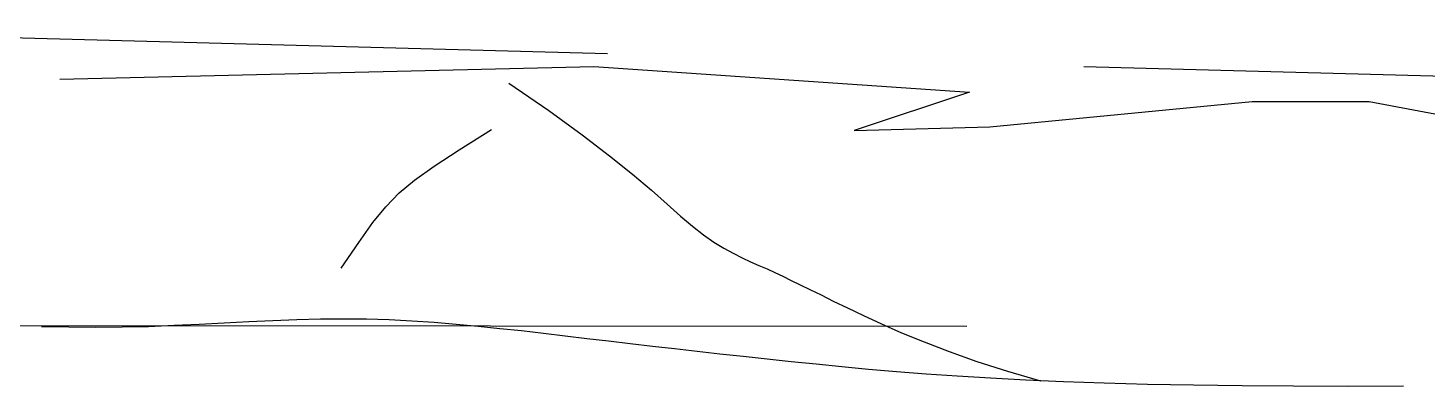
# Model space of a CAD drawing. Header units: millimetres. Extents: x 104198 to 1296755, y -81101 to 81453.
# Drawn here: x 633857.7 to 633967.8, y -26157.2 to -26129 of the extents above; entities that cross this region are included whole.
import ezdxf

# ---------------------------------------------------------------- set-up
doc = ezdxf.new("R2010")
doc.units = ezdxf.units.MM
doc.linetypes.add('HIDDEN2', pattern=[0.1875, 0.125, -0.0625])

# ---------------------------------------------------------------- blocks, each defined once
blk = doc.blocks.new('ghfdhrhr')
at = {"color": 250, "linetype": 'HIDDEN2', "ltscale": 600}
for p, q in [((633828.35, -32631.23), (633978.18, -32635.27)), ((633828.35, -32631.23), (633978.18, -32635.27)), ((633828.35, -32631.23), (633978.18, -32635.27)), ((633828.35, -32631.23), (633978.18, -32635.27)), ((633828.35, -32631.23), (633978.18, -32635.27)), ((633828.35, -32631.23), (633978.18, -32635.27)), ((633828.35, -32631.23), (633978.18, -32635.27)), ((633828.35, -32631.23), (633978.18, -32635.27)), ((633828.35, -32631.23), (633978.18, -32635.27)), ((633828.35, -32631.23), (633978.18, -32635.27)), ((633828.35, -32631.23), (633978.18, -32635.27)), ((633828.35, -32631.23), (633978.18, -32635.27)), ((633860.18, -32635.27), (633902.24, -32634.26)), ((633860.18, -32635.27), (633902.24, -32634.26)), ((633860.18, -32635.27), (633902.24, -32634.26)), ((633860.18, -32635.27), (633902.24, -32634.26)), ((633860.18, -32635.27), (633902.24, -32634.26)), ((633860.18, -32635.27), (633902.24, -32634.26)), ((633860.18, -32635.27), (633902.24, -32634.26)), ((633860.18, -32635.27), (633902.24, -32634.26)), ((633860.18, -32635.27), (633902.24, -32634.26)), ((633860.18, -32635.27), (633902.24, -32634.26)), ((633860.18, -32635.27), (633902.24, -32634.26)), ((633860.18, -32635.27), (633902.24, -32634.26)), ((633902.24, -32634.26), (633931.8, -32636.28)), ((633902.24, -32634.26), (633931.8, -32636.28)), ((633902.24, -32634.26), (633931.8, -32636.28)), ((633902.24, -32634.26), (633931.8, -32636.28)), ((633902.24, -32634.26), (633931.8, -32636.28)), ((633902.24, -32634.26), (633931.8, -32636.28)), ((633902.24, -32634.26), (633931.8, -32636.28)), ((633902.24, -32634.26), (633931.8, -32636.28)), ((633902.24, -32634.26), (633931.8, -32636.28)), ((633902.24, -32634.26), (633931.8, -32636.28)), ((633902.24, -32634.26), (633931.8, -32636.28)), ((633902.24, -32634.26), (633931.8, -32636.28)), ((633931.8, -32636.28), (633922.73, -32639.31)), ((633931.8, -32636.28), (633922.73, -32639.31)), ((633931.8, -32636.28), (633922.73, -32639.31)), ((633931.8, -32636.28), (633922.73, -32639.31)), ((633931.8, -32636.28), (633922.73, -32639.31)), ((633931.8, -32636.28), (633922.73, -32639.31)), ((633931.8, -32636.28), (633922.73, -32639.31)), ((633931.8, -32636.28), (633922.73, -32639.31)), ((633931.8, -32636.28), (633922.73, -32639.31)), ((633931.8, -32636.28), (633922.73, -32639.31)), ((633931.8, -32636.28), (633922.73, -32639.31)), ((633931.8, -32636.28), (633922.73, -32639.31)), ((633933.4, -32639), (633954.07, -32637.03)), ((633933.4, -32639), (633954.07, -32637.03)), ((633933.4, -32639), (633954.07, -32637.03)), ((633933.4, -32639), (633954.07, -32637.03)), ((633933.4, -32639), (633954.07, -32637.03)), ((633933.4, -32639), (633954.07, -32637.03)), ((633933.4, -32639), (633954.07, -32637.03)), ((633933.4, -32639), (633954.07, -32637.03)), ((633933.4, -32639), (633954.07, -32637.03)), ((633933.4, -32639), (633954.07, -32637.03)), ((633933.4, -32639), (633954.07, -32637.03)), ((633933.4, -32639), (633954.07, -32637.03)), ((633954.07, -32637.03), (633963.27, -32637.03)), ((633954.07, -32637.03), (633963.27, -32637.03)), ((633954.07, -32637.03), (633963.27, -32637.03)), ((633954.07, -32637.03), (633963.27, -32637.03)), ((633954.07, -32637.03), (633963.27, -32637.03)), ((633954.07, -32637.03), (633963.27, -32637.03)), ((633954.07, -32637.03), (633963.27, -32637.03)), ((633954.07, -32637.03), (633963.27, -32637.03)), ((633954.07, -32637.03), (633963.27, -32637.03)), ((633954.07, -32637.03), (633963.27, -32637.03)), ((633954.07, -32637.03), (633963.27, -32637.03)), ((633954.07, -32637.03), (633963.27, -32637.03)), ((633963.27, -32637.03), (633978.65, -32639.88)), ((633963.27, -32637.03), (633978.65, -32639.88)), ((633963.27, -32637.03), (633978.65, -32639.88)), ((633963.27, -32637.03), (633978.65, -32639.88)), ((633963.27, -32637.03), (633978.65, -32639.88)), ((633963.27, -32637.03), (633978.65, -32639.88)), ((633963.27, -32637.03), (633978.65, -32639.88)), ((633963.27, -32637.03), (633978.65, -32639.88)), ((633963.27, -32637.03), (633978.65, -32639.88)), ((633963.27, -32637.03), (633978.65, -32639.88)), ((633963.27, -32637.03), (633978.65, -32639.88)), ((633963.27, -32637.03), (633978.65, -32639.88)), ((633922.73, -32639.31), (633933.4, -32639)), ((633922.73, -32639.31), (633933.4, -32639)), ((633922.73, -32639.31), (633933.4, -32639)), ((633922.73, -32639.31), (633933.4, -32639)), ((633922.73, -32639.31), (633933.4, -32639)), ((633922.73, -32639.31), (633933.4, -32639)), ((633922.73, -32639.31), (633933.4, -32639)), ((633922.73, -32639.31), (633933.4, -32639)), ((633922.73, -32639.31), (633933.4, -32639)), ((633922.73, -32639.31), (633933.4, -32639)), ((633922.73, -32639.31), (633933.4, -32639)), ((633922.73, -32639.31), (633933.4, -32639)), ((633880.71, -32654.14), (633882.54, -32654.12)), ((633880.71, -32654.14), (633882.54, -32654.12)), ((633880.71, -32654.14), (633882.54, -32654.12)), ((633880.71, -32654.14), (633882.54, -32654.12)), ((633880.71, -32654.14), (633882.54, -32654.12)), ((633880.71, -32654.14), (633882.54, -32654.12)), ((633880.71, -32654.14), (633882.54, -32654.12)), ((633880.71, -32654.14), (633882.54, -32654.12)), ((633880.71, -32654.14), (633882.54, -32654.12)), ((633880.71, -32654.14), (633882.54, -32654.12)), ((633880.71, -32654.14), (633882.54, -32654.12)), ((633880.71, -32654.14), (633882.54, -32654.12)), ((633882.54, -32654.12), (633884.34, -32654.14)), ((633882.54, -32654.12), (633884.34, -32654.14)), ((633882.54, -32654.12), (633884.34, -32654.14)), ((633882.54, -32654.12), (633884.34, -32654.14)), ((633882.54, -32654.12), (633884.34, -32654.14)), ((633882.54, -32654.12), (633884.34, -32654.14)), ((633882.54, -32654.12), (633884.34, -32654.14)), ((633882.54, -32654.12), (633884.34, -32654.14)), ((633882.54, -32654.12), (633884.34, -32654.14)), ((633882.54, -32654.12), (633884.34, -32654.14)), ((633882.54, -32654.12), (633884.34, -32654.14)), ((633882.54, -32654.12), (633884.34, -32654.14)), ((633856.6, -32654.65), (633976.76, -32654.72)), ((633856.6, -32654.65), (633976.76, -32654.72)), ((633856.6, -32654.65), (633976.76, -32654.72)), ((633856.6, -32654.65), (633976.76, -32654.72)), ((633856.6, -32654.65), (633976.76, -32654.72)), ((633856.6, -32654.65), (633976.76, -32654.72)), ((633856.6, -32654.65), (633976.76, -32654.72)), ((633856.6, -32654.65), (633976.76, -32654.72)), ((633856.6, -32654.65), (633976.76, -32654.72)), ((633856.6, -32654.65), (633976.76, -32654.72)), ((633856.6, -32654.65), (633976.76, -32654.72)), ((633856.6, -32654.65), (633976.76, -32654.72)), ((633858.76, -32654.72), (633860.9, -32654.77)), ((633858.76, -32654.72), (633860.9, -32654.77)), ((633858.76, -32654.72), (633860.9, -32654.77)), ((633858.76, -32654.72), (633860.9, -32654.77)), ((633858.76, -32654.72), (633860.9, -32654.77)), ((633858.76, -32654.72), (633860.9, -32654.77)), ((633858.76, -32654.72), (633860.9, -32654.77)), ((633858.76, -32654.72), (633860.9, -32654.77)), ((633858.76, -32654.72), (633860.9, -32654.77)), ((633858.76, -32654.72), (633860.9, -32654.77)), ((633858.76, -32654.72), (633860.9, -32654.77)), ((633858.76, -32654.72), (633860.9, -32654.77)), ((633860.9, -32654.77), (633863.02, -32654.79)), ((633860.9, -32654.77), (633863.02, -32654.79)), ((633860.9, -32654.77), (633863.02, -32654.79)), ((633860.9, -32654.77), (633863.02, -32654.79)), ((633860.9, -32654.77), (633863.02, -32654.79)), ((633860.9, -32654.77), (633863.02, -32654.79)), ((633860.9, -32654.77), (633863.02, -32654.79)), ((633860.9, -32654.77), (633863.02, -32654.79)), ((633860.9, -32654.77), (633863.02, -32654.79)), ((633860.9, -32654.77), (633863.02, -32654.79)), ((633860.9, -32654.77), (633863.02, -32654.79)), ((633860.9, -32654.77), (633863.02, -32654.79)), ((633863.02, -32654.79), (633865.11, -32654.77)), ((633863.02, -32654.79), (633865.11, -32654.77)), ((633863.02, -32654.79), (633865.11, -32654.77)), ((633863.02, -32654.79), (633865.11, -32654.77)), ((633863.02, -32654.79), (633865.11, -32654.77)), ((633863.02, -32654.79), (633865.11, -32654.77)), ((633863.02, -32654.79), (633865.11, -32654.77)), ((633863.02, -32654.79), (633865.11, -32654.77)), ((633863.02, -32654.79), (633865.11, -32654.77)), ((633863.02, -32654.79), (633865.11, -32654.77)), ((633863.02, -32654.79), (633865.11, -32654.77)), ((633863.02, -32654.79), (633865.11, -32654.77)), ((633865.11, -32654.77), (633867.16, -32654.72)), ((633865.11, -32654.77), (633867.16, -32654.72)), ((633865.11, -32654.77), (633867.16, -32654.72)), ((633865.11, -32654.77), (633867.16, -32654.72)), ((633865.11, -32654.77), (633867.16, -32654.72)), ((633865.11, -32654.77), (633867.16, -32654.72)), ((633865.11, -32654.77), (633867.16, -32654.72)), ((633865.11, -32654.77), (633867.16, -32654.72)), ((633865.11, -32654.77), (633867.16, -32654.72)), ((633865.11, -32654.77), (633867.16, -32654.72)), ((633865.11, -32654.77), (633867.16, -32654.72)), ((633865.11, -32654.77), (633867.16, -32654.72)), ((633867.16, -32654.72), (633869.18, -32654.64)), ((633867.16, -32654.72), (633869.18, -32654.64)), ((633867.16, -32654.72), (633869.18, -32654.64)), ((633867.16, -32654.72), (633869.18, -32654.64)), ((633867.16, -32654.72), (633869.18, -32654.64)), ((633867.16, -32654.72), (633869.18, -32654.64)), ((633867.16, -32654.72), (633869.18, -32654.64)), ((633867.16, -32654.72), (633869.18, -32654.64)), ((633867.16, -32654.72), (633869.18, -32654.64)), ((633867.16, -32654.72), (633869.18, -32654.64)), ((633867.16, -32654.72), (633869.18, -32654.64)), ((633867.16, -32654.72), (633869.18, -32654.64)), ((633869.18, -32654.64), (633871.17, -32654.55)), ((633869.18, -32654.64), (633871.17, -32654.55)), ((633869.18, -32654.64), (633871.17, -32654.55)), ((633869.18, -32654.64), (633871.17, -32654.55)), ((633869.18, -32654.64), (633871.17, -32654.55)), ((633869.18, -32654.64), (633871.17, -32654.55)), ((633869.18, -32654.64), (633871.17, -32654.55)), ((633869.18, -32654.64), (633871.17, -32654.55)), ((633869.18, -32654.64), (633871.17, -32654.55)), ((633869.18, -32654.64), (633871.17, -32654.55)), ((633869.18, -32654.64), (633871.17, -32654.55)), ((633869.18, -32654.64), (633871.17, -32654.55)), ((633871.17, -32654.55), (633873.13, -32654.45)), ((633871.17, -32654.55), (633873.13, -32654.45)), ((633871.17, -32654.55), (633873.13, -32654.45)), ((633871.17, -32654.55), (633873.13, -32654.45)), ((633871.17, -32654.55), (633873.13, -32654.45)), ((633871.17, -32654.55), (633873.13, -32654.45)), ((633871.17, -32654.55), (633873.13, -32654.45)), ((633871.17, -32654.55), (633873.13, -32654.45)), ((633871.17, -32654.55), (633873.13, -32654.45)), ((633871.17, -32654.55), (633873.13, -32654.45)), ((633871.17, -32654.55), (633873.13, -32654.45)), ((633871.17, -32654.55), (633873.13, -32654.45)), ((633873.13, -32654.45), (633875.07, -32654.35)), ((633873.13, -32654.45), (633875.07, -32654.35)), ((633873.13, -32654.45), (633875.07, -32654.35)), ((633873.13, -32654.45), (633875.07, -32654.35)), ((633873.13, -32654.45), (633875.07, -32654.35)), ((633873.13, -32654.45), (633875.07, -32654.35)), ((633873.13, -32654.45), (633875.07, -32654.35)), ((633873.13, -32654.45), (633875.07, -32654.35)), ((633873.13, -32654.45), (633875.07, -32654.35)), ((633873.13, -32654.45), (633875.07, -32654.35)), ((633873.13, -32654.45), (633875.07, -32654.35)), ((633873.13, -32654.45), (633875.07, -32654.35)), ((633875.07, -32654.35), (633876.97, -32654.26)), ((633875.07, -32654.35), (633876.97, -32654.26)), ((633875.07, -32654.35), (633876.97, -32654.26)), ((633875.07, -32654.35), (633876.97, -32654.26)), ((633875.07, -32654.35), (633876.97, -32654.26)), ((633875.07, -32654.35), (633876.97, -32654.26)), ((633875.07, -32654.35), (633876.97, -32654.26)), ((633875.07, -32654.35), (633876.97, -32654.26)), ((633875.07, -32654.35), (633876.97, -32654.26)), ((633875.07, -32654.35), (633876.97, -32654.26)), ((633875.07, -32654.35), (633876.97, -32654.26)), ((633875.07, -32654.35), (633876.97, -32654.26)), ((633876.97, -32654.26), (633878.85, -32654.19)), ((633876.97, -32654.26), (633878.85, -32654.19)), ((633876.97, -32654.26), (633878.85, -32654.19)), ((633876.97, -32654.26), (633878.85, -32654.19)), ((633876.97, -32654.26), (633878.85, -32654.19)), ((633876.97, -32654.26), (633878.85, -32654.19)), ((633876.97, -32654.26), (633878.85, -32654.19)), ((633876.97, -32654.26), (633878.85, -32654.19)), ((633876.97, -32654.26), (633878.85, -32654.19)), ((633876.97, -32654.26), (633878.85, -32654.19)), ((633876.97, -32654.26), (633878.85, -32654.19)), ((633876.97, -32654.26), (633878.85, -32654.19)), ((633878.85, -32654.19), (633880.71, -32654.14)), ((633878.85, -32654.19), (633880.71, -32654.14)), ((633878.85, -32654.19), (633880.71, -32654.14)), ((633878.85, -32654.19), (633880.71, -32654.14)), ((633878.85, -32654.19), (633880.71, -32654.14)), ((633878.85, -32654.19), (633880.71, -32654.14)), ((633878.85, -32654.19), (633880.71, -32654.14)), ((633878.85, -32654.19), (633880.71, -32654.14)), ((633878.85, -32654.19), (633880.71, -32654.14)), ((633878.85, -32654.19), (633880.71, -32654.14)), ((633878.85, -32654.19), (633880.71, -32654.14)), ((633878.85, -32654.19), (633880.71, -32654.14)), ((633884.34, -32654.14), (633886.13, -32654.19)), ((633884.34, -32654.14), (633886.13, -32654.19)), ((633884.34, -32654.14), (633886.13, -32654.19)), ((633884.34, -32654.14), (633886.13, -32654.19)), ((633884.34, -32654.14), (633886.13, -32654.19)), ((633884.34, -32654.14), (633886.13, -32654.19)), ((633884.34, -32654.14), (633886.13, -32654.19)), ((633884.34, -32654.14), (633886.13, -32654.19)), ((633884.34, -32654.14), (633886.13, -32654.19)), ((633884.34, -32654.14), (633886.13, -32654.19)), ((633884.34, -32654.14), (633886.13, -32654.19)), ((633884.34, -32654.14), (633886.13, -32654.19)), ((633886.13, -32654.19), (633887.9, -32654.28)), ((633886.13, -32654.19), (633887.9, -32654.28)), ((633886.13, -32654.19), (633887.9, -32654.28)), ((633886.13, -32654.19), (633887.9, -32654.28)), ((633886.13, -32654.19), (633887.9, -32654.28)), ((633886.13, -32654.19), (633887.9, -32654.28)), ((633886.13, -32654.19), (633887.9, -32654.28)), ((633886.13, -32654.19), (633887.9, -32654.28)), ((633886.13, -32654.19), (633887.9, -32654.28)), ((633886.13, -32654.19), (633887.9, -32654.28)), ((633886.13, -32654.19), (633887.9, -32654.28)), ((633886.13, -32654.19), (633887.9, -32654.28)), ((633887.9, -32654.28), (633889.65, -32654.4)), ((633887.9, -32654.28), (633889.65, -32654.4)), ((633887.9, -32654.28), (633889.65, -32654.4)), ((633887.9, -32654.28), (633889.65, -32654.4)), ((633887.9, -32654.28), (633889.65, -32654.4)), ((633887.9, -32654.28), (633889.65, -32654.4)), ((633887.9, -32654.28), (633889.65, -32654.4)), ((633887.9, -32654.28), (633889.65, -32654.4)), ((633887.9, -32654.28), (633889.65, -32654.4)), ((633887.9, -32654.28), (633889.65, -32654.4)), ((633887.9, -32654.28), (633889.65, -32654.4)), ((633887.9, -32654.28), (633889.65, -32654.4)), ((633889.65, -32654.4), (633891.39, -32654.54)), ((633889.65, -32654.4), (633891.39, -32654.54)), ((633889.65, -32654.4), (633891.39, -32654.54)), ((633889.65, -32654.4), (633891.39, -32654.54)), ((633889.65, -32654.4), (633891.39, -32654.54)), ((633889.65, -32654.4), (633891.39, -32654.54)), ((633889.65, -32654.4), (633891.39, -32654.54)), ((633889.65, -32654.4), (633891.39, -32654.54)), ((633889.65, -32654.4), (633891.39, -32654.54)), ((633889.65, -32654.4), (633891.39, -32654.54)), ((633889.65, -32654.4), (633891.39, -32654.54)), ((633889.65, -32654.4), (633891.39, -32654.54)), ((633891.39, -32654.54), (633893.12, -32654.7)), ((633891.39, -32654.54), (633893.12, -32654.7)), ((633891.39, -32654.54), (633893.12, -32654.7)), ((633891.39, -32654.54), (633893.12, -32654.7)), ((633891.39, -32654.54), (633893.12, -32654.7)), ((633891.39, -32654.54), (633893.12, -32654.7)), ((633891.39, -32654.54), (633893.12, -32654.7)), ((633891.39, -32654.54), (633893.12, -32654.7)), ((633891.39, -32654.54), (633893.12, -32654.7)), ((633891.39, -32654.54), (633893.12, -32654.7)), ((633891.39, -32654.54), (633893.12, -32654.7)), ((633891.39, -32654.54), (633893.12, -32654.7)), ((633893.12, -32654.7), (633894.84, -32654.88)), ((633893.12, -32654.7), (633894.84, -32654.88)), ((633893.12, -32654.7), (633894.84, -32654.88)), ((633893.12, -32654.7), (633894.84, -32654.88)), ((633893.12, -32654.7), (633894.84, -32654.88)), ((633893.12, -32654.7), (633894.84, -32654.88)), ((633893.12, -32654.7), (633894.84, -32654.88)), ((633893.12, -32654.7), (633894.84, -32654.88)), ((633893.12, -32654.7), (633894.84, -32654.88)), ((633893.12, -32654.7), (633894.84, -32654.88)), ((633893.12, -32654.7), (633894.84, -32654.88)), ((633893.12, -32654.7), (633894.84, -32654.88)), ((633894.84, -32654.88), (633896.55, -32655.06)), ((633894.84, -32654.88), (633896.55, -32655.06)), ((633894.84, -32654.88), (633896.55, -32655.06)), ((633894.84, -32654.88), (633896.55, -32655.06)), ((633894.84, -32654.88), (633896.55, -32655.06)), ((633894.84, -32654.88), (633896.55, -32655.06)), ((633894.84, -32654.88), (633896.55, -32655.06)), ((633894.84, -32654.88), (633896.55, -32655.06)), ((633894.84, -32654.88), (633896.55, -32655.06)), ((633894.84, -32654.88), (633896.55, -32655.06)), ((633894.84, -32654.88), (633896.55, -32655.06)), ((633894.84, -32654.88), (633896.55, -32655.06)), ((633896.55, -32655.06), (633898.26, -32655.26)), ((633896.55, -32655.06), (633898.26, -32655.26)), ((633896.55, -32655.06), (633898.26, -32655.26)), ((633896.55, -32655.06), (633898.26, -32655.26)), ((633896.55, -32655.06), (633898.26, -32655.26)), ((633896.55, -32655.06), (633898.26, -32655.26)), ((633896.55, -32655.06), (633898.26, -32655.26)), ((633896.55, -32655.06), (633898.26, -32655.26)), ((633896.55, -32655.06), (633898.26, -32655.26)), ((633896.55, -32655.06), (633898.26, -32655.26)), ((633896.55, -32655.06), (633898.26, -32655.26)), ((633896.55, -32655.06), (633898.26, -32655.26)), ((633898.26, -32655.26), (633899.97, -32655.46)), ((633898.26, -32655.26), (633899.97, -32655.46)), ((633898.26, -32655.26), (633899.97, -32655.46)), ((633898.26, -32655.26), (633899.97, -32655.46)), ((633898.26, -32655.26), (633899.97, -32655.46)), ((633898.26, -32655.26), (633899.97, -32655.46)), ((633898.26, -32655.26), (633899.97, -32655.46)), ((633898.26, -32655.26), (633899.97, -32655.46)), ((633898.26, -32655.26), (633899.97, -32655.46)), ((633898.26, -32655.26), (633899.97, -32655.46)), ((633898.26, -32655.26), (633899.97, -32655.46)), ((633898.26, -32655.26), (633899.97, -32655.46)), ((633899.97, -32655.46), (633901.67, -32655.67)), ((633899.97, -32655.46), (633901.67, -32655.67)), ((633899.97, -32655.46), (633901.67, -32655.67)), ((633899.97, -32655.46), (633901.67, -32655.67)), ((633899.97, -32655.46), (633901.67, -32655.67)), ((633899.97, -32655.46), (633901.67, -32655.67)), ((633899.97, -32655.46), (633901.67, -32655.67)), ((633899.97, -32655.46), (633901.67, -32655.67)), ((633899.97, -32655.46), (633901.67, -32655.67)), ((633899.97, -32655.46), (633901.67, -32655.67)), ((633899.97, -32655.46), (633901.67, -32655.67)), ((633899.97, -32655.46), (633901.67, -32655.67)), ((633901.67, -32655.67), (633903.38, -32655.87)), ((633901.67, -32655.67), (633903.38, -32655.87)), ((633901.67, -32655.67), (633903.38, -32655.87)), ((633901.67, -32655.67), (633903.38, -32655.87)), ((633901.67, -32655.67), (633903.38, -32655.87)), ((633901.67, -32655.67), (633903.38, -32655.87)), ((633901.67, -32655.67), (633903.38, -32655.87)), ((633901.67, -32655.67), (633903.38, -32655.87)), ((633901.67, -32655.67), (633903.38, -32655.87)), ((633901.67, -32655.67), (633903.38, -32655.87)), ((633901.67, -32655.67), (633903.38, -32655.87)), ((633901.67, -32655.67), (633903.38, -32655.87)), ((633903.38, -32655.87), (633905.1, -32656.07)), ((633903.38, -32655.87), (633905.1, -32656.07)), ((633903.38, -32655.87), (633905.1, -32656.07)), ((633903.38, -32655.87), (633905.1, -32656.07)), ((633903.38, -32655.87), (633905.1, -32656.07)), ((633903.38, -32655.87), (633905.1, -32656.07)), ((633903.38, -32655.87), (633905.1, -32656.07)), ((633903.38, -32655.87), (633905.1, -32656.07)), ((633903.38, -32655.87), (633905.1, -32656.07)), ((633903.38, -32655.87), (633905.1, -32656.07)), ((633903.38, -32655.87), (633905.1, -32656.07)), ((633903.38, -32655.87), (633905.1, -32656.07)), ((633905.1, -32656.07), (633906.84, -32656.27)), ((633905.1, -32656.07), (633906.84, -32656.27)), ((633905.1, -32656.07), (633906.84, -32656.27)), ((633905.1, -32656.07), (633906.84, -32656.27)), ((633905.1, -32656.07), (633906.84, -32656.27)), ((633905.1, -32656.07), (633906.84, -32656.27)), ((633905.1, -32656.07), (633906.84, -32656.27)), ((633905.1, -32656.07), (633906.84, -32656.27)), ((633905.1, -32656.07), (633906.84, -32656.27)), ((633905.1, -32656.07), (633906.84, -32656.27)), ((633905.1, -32656.07), (633906.84, -32656.27)), ((633905.1, -32656.07), (633906.84, -32656.27)), ((633906.84, -32656.27), (633908.59, -32656.47)), ((633906.84, -32656.27), (633908.59, -32656.47)), ((633906.84, -32656.27), (633908.59, -32656.47)), ((633906.84, -32656.27), (633908.59, -32656.47)), ((633906.84, -32656.27), (633908.59, -32656.47)), ((633906.84, -32656.27), (633908.59, -32656.47)), ((633906.84, -32656.27), (633908.59, -32656.47)), ((633906.84, -32656.27), (633908.59, -32656.47)), ((633906.84, -32656.27), (633908.59, -32656.47)), ((633906.84, -32656.27), (633908.59, -32656.47)), ((633906.84, -32656.27), (633908.59, -32656.47)), ((633906.84, -32656.27), (633908.59, -32656.47)), ((633908.59, -32656.47), (633910.36, -32656.67)), ((633908.59, -32656.47), (633910.36, -32656.67)), ((633908.59, -32656.47), (633910.36, -32656.67)), ((633908.59, -32656.47), (633910.36, -32656.67)), ((633908.59, -32656.47), (633910.36, -32656.67)), ((633908.59, -32656.47), (633910.36, -32656.67)), ((633908.59, -32656.47), (633910.36, -32656.67)), ((633908.59, -32656.47), (633910.36, -32656.67)), ((633908.59, -32656.47), (633910.36, -32656.67)), ((633908.59, -32656.47), (633910.36, -32656.67)), ((633908.59, -32656.47), (633910.36, -32656.67)), ((633908.59, -32656.47), (633910.36, -32656.67)), ((633910.36, -32656.67), (633912.16, -32656.88)), ((633910.36, -32656.67), (633912.16, -32656.88)), ((633910.36, -32656.67), (633912.16, -32656.88)), ((633910.36, -32656.67), (633912.16, -32656.88)), ((633910.36, -32656.67), (633912.16, -32656.88)), ((633910.36, -32656.67), (633912.16, -32656.88)), ((633910.36, -32656.67), (633912.16, -32656.88)), ((633910.36, -32656.67), (633912.16, -32656.88)), ((633910.36, -32656.67), (633912.16, -32656.88)), ((633910.36, -32656.67), (633912.16, -32656.88)), ((633910.36, -32656.67), (633912.16, -32656.88)), ((633910.36, -32656.67), (633912.16, -32656.88)), ((633912.16, -32656.88), (633914, -32657.08)), ((633912.16, -32656.88), (633914, -32657.08)), ((633912.16, -32656.88), (633914, -32657.08)), ((633912.16, -32656.88), (633914, -32657.08)), ((633912.16, -32656.88), (633914, -32657.08)), ((633912.16, -32656.88), (633914, -32657.08)), ((633912.16, -32656.88), (633914, -32657.08)), ((633912.16, -32656.88), (633914, -32657.08)), ((633912.16, -32656.88), (633914, -32657.08)), ((633912.16, -32656.88), (633914, -32657.08)), ((633912.16, -32656.88), (633914, -32657.08)), ((633912.16, -32656.88), (633914, -32657.08)), ((633914, -32657.08), (633915.87, -32657.28)), ((633914, -32657.08), (633915.87, -32657.28)), ((633914, -32657.08), (633915.87, -32657.28)), ((633914, -32657.08), (633915.87, -32657.28)), ((633914, -32657.08), (633915.87, -32657.28)), ((633914, -32657.08), (633915.87, -32657.28)), ((633914, -32657.08), (633915.87, -32657.28)), ((633914, -32657.08), (633915.87, -32657.28)), ((633914, -32657.08), (633915.87, -32657.28)), ((633914, -32657.08), (633915.87, -32657.28)), ((633914, -32657.08), (633915.87, -32657.28)), ((633914, -32657.08), (633915.87, -32657.28)), ((633915.87, -32657.28), (633917.78, -32657.48)), ((633915.87, -32657.28), (633917.78, -32657.48)), ((633915.87, -32657.28), (633917.78, -32657.48)), ((633915.87, -32657.28), (633917.78, -32657.48)), ((633915.87, -32657.28), (633917.78, -32657.48)), ((633915.87, -32657.28), (633917.78, -32657.48)), ((633915.87, -32657.28), (633917.78, -32657.48)), ((633915.87, -32657.28), (633917.78, -32657.48)), ((633915.87, -32657.28), (633917.78, -32657.48)), ((633915.87, -32657.28), (633917.78, -32657.48)), ((633915.87, -32657.28), (633917.78, -32657.48)), ((633915.87, -32657.28), (633917.78, -32657.48)), ((633917.78, -32657.48), (633919.73, -32657.68)), ((633917.78, -32657.48), (633919.73, -32657.68)), ((633917.78, -32657.48), (633919.73, -32657.68)), ((633917.78, -32657.48), (633919.73, -32657.68)), ((633917.78, -32657.48), (633919.73, -32657.68)), ((633917.78, -32657.48), (633919.73, -32657.68)), ((633917.78, -32657.48), (633919.73, -32657.68)), ((633917.78, -32657.48), (633919.73, -32657.68)), ((633917.78, -32657.48), (633919.73, -32657.68)), ((633917.78, -32657.48), (633919.73, -32657.68)), ((633917.78, -32657.48), (633919.73, -32657.68)), ((633917.78, -32657.48), (633919.73, -32657.68)), ((633919.73, -32657.68), (633921.76, -32657.88)), ((633919.73, -32657.68), (633921.76, -32657.88)), ((633919.73, -32657.68), (633921.76, -32657.88)), ((633919.73, -32657.68), (633921.76, -32657.88)), ((633919.73, -32657.68), (633921.76, -32657.88)), ((633919.73, -32657.68), (633921.76, -32657.88)), ((633919.73, -32657.68), (633921.76, -32657.88)), ((633919.73, -32657.68), (633921.76, -32657.88)), ((633919.73, -32657.68), (633921.76, -32657.88)), ((633919.73, -32657.68), (633921.76, -32657.88)), ((633919.73, -32657.68), (633921.76, -32657.88)), ((633919.73, -32657.68), (633921.76, -32657.88)), ((633921.76, -32657.88), (633923.86, -32658.08)), ((633921.76, -32657.88), (633923.86, -32658.08)), ((633921.76, -32657.88), (633923.86, -32658.08)), ((633921.76, -32657.88), (633923.86, -32658.08)), ((633921.76, -32657.88), (633923.86, -32658.08)), ((633921.76, -32657.88), (633923.86, -32658.08)), ((633921.76, -32657.88), (633923.86, -32658.08)), ((633921.76, -32657.88), (633923.86, -32658.08)), ((633921.76, -32657.88), (633923.86, -32658.08)), ((633921.76, -32657.88), (633923.86, -32658.08)), ((633921.76, -32657.88), (633923.86, -32658.08)), ((633921.76, -32657.88), (633923.86, -32658.08)), ((633923.86, -32658.08), (633926.06, -32658.27)), ((633923.86, -32658.08), (633926.06, -32658.27)), ((633923.86, -32658.08), (633926.06, -32658.27)), ((633923.86, -32658.08), (633926.06, -32658.27)), ((633923.86, -32658.08), (633926.06, -32658.27)), ((633923.86, -32658.08), (633926.06, -32658.27)), ((633923.86, -32658.08), (633926.06, -32658.27)), ((633923.86, -32658.08), (633926.06, -32658.27)), ((633923.86, -32658.08), (633926.06, -32658.27)), ((633923.86, -32658.08), (633926.06, -32658.27)), ((633923.86, -32658.08), (633926.06, -32658.27)), ((633923.86, -32658.08), (633926.06, -32658.27)), ((633926.06, -32658.27), (633928.39, -32658.45)), ((633926.06, -32658.27), (633928.39, -32658.45)), ((633926.06, -32658.27), (633928.39, -32658.45)), ((633926.06, -32658.27), (633928.39, -32658.45)), ((633926.06, -32658.27), (633928.39, -32658.45)), ((633926.06, -32658.27), (633928.39, -32658.45)), ((633926.06, -32658.27), (633928.39, -32658.45)), ((633926.06, -32658.27), (633928.39, -32658.45)), ((633926.06, -32658.27), (633928.39, -32658.45)), ((633926.06, -32658.27), (633928.39, -32658.45)), ((633926.06, -32658.27), (633928.39, -32658.45)), ((633926.06, -32658.27), (633928.39, -32658.45)), ((633928.39, -32658.45), (633930.84, -32658.62)), ((633928.39, -32658.45), (633930.84, -32658.62)), ((633928.39, -32658.45), (633930.84, -32658.62)), ((633928.39, -32658.45), (633930.84, -32658.62)), ((633928.39, -32658.45), (633930.84, -32658.62)), ((633928.39, -32658.45), (633930.84, -32658.62)), ((633928.39, -32658.45), (633930.84, -32658.62)), ((633928.39, -32658.45), (633930.84, -32658.62)), ((633928.39, -32658.45), (633930.84, -32658.62)), ((633928.39, -32658.45), (633930.84, -32658.62)), ((633928.39, -32658.45), (633930.84, -32658.62)), ((633928.39, -32658.45), (633930.84, -32658.62)), ((633930.84, -32658.62), (633933.46, -32658.78)), ((633930.84, -32658.62), (633933.46, -32658.78)), ((633930.84, -32658.62), (633933.46, -32658.78)), ((633930.84, -32658.62), (633933.46, -32658.78)), ((633930.84, -32658.62), (633933.46, -32658.78)), ((633930.84, -32658.62), (633933.46, -32658.78)), ((633930.84, -32658.62), (633933.46, -32658.78)), ((633930.84, -32658.62), (633933.46, -32658.78)), ((633930.84, -32658.62), (633933.46, -32658.78)), ((633930.84, -32658.62), (633933.46, -32658.78)), ((633930.84, -32658.62), (633933.46, -32658.78)), ((633930.84, -32658.62), (633933.46, -32658.78)), ((633933.46, -32658.78), (633936.24, -32658.93)), ((633933.46, -32658.78), (633936.24, -32658.93)), ((633933.46, -32658.78), (633936.24, -32658.93)), ((633933.46, -32658.78), (633936.24, -32658.93)), ((633933.46, -32658.78), (633936.24, -32658.93)), ((633933.46, -32658.78), (633936.24, -32658.93)), ((633933.46, -32658.78), (633936.24, -32658.93)), ((633933.46, -32658.78), (633936.24, -32658.93)), ((633933.46, -32658.78), (633936.24, -32658.93)), ((633933.46, -32658.78), (633936.24, -32658.93)), ((633933.46, -32658.78), (633936.24, -32658.93)), ((633933.46, -32658.78), (633936.24, -32658.93)), ((633936.24, -32658.93), (633939.22, -32659.05)), ((633936.24, -32658.93), (633939.22, -32659.05)), ((633936.24, -32658.93), (633939.22, -32659.05)), ((633936.24, -32658.93), (633939.22, -32659.05)), ((633936.24, -32658.93), (633939.22, -32659.05)), ((633936.24, -32658.93), (633939.22, -32659.05)), ((633936.24, -32658.93), (633939.22, -32659.05)), ((633936.24, -32658.93), (633939.22, -32659.05)), ((633936.24, -32658.93), (633939.22, -32659.05)), ((633936.24, -32658.93), (633939.22, -32659.05)), ((633936.24, -32658.93), (633939.22, -32659.05)), ((633936.24, -32658.93), (633939.22, -32659.05)), ((633939.22, -32659.05), (633942.41, -32659.17)), ((633939.22, -32659.05), (633942.41, -32659.17)), ((633939.22, -32659.05), (633942.41, -32659.17)), ((633939.22, -32659.05), (633942.41, -32659.17)), ((633939.22, -32659.05), (633942.41, -32659.17)), ((633939.22, -32659.05), (633942.41, -32659.17)), ((633939.22, -32659.05), (633942.41, -32659.17)), ((633939.22, -32659.05), (633942.41, -32659.17)), ((633939.22, -32659.05), (633942.41, -32659.17)), ((633939.22, -32659.05), (633942.41, -32659.17)), ((633939.22, -32659.05), (633942.41, -32659.17)), ((633939.22, -32659.05), (633942.41, -32659.17)), ((633942.41, -32659.17), (633945.82, -32659.26)), ((633942.41, -32659.17), (633945.82, -32659.26)), ((633942.41, -32659.17), (633945.82, -32659.26)), ((633942.41, -32659.17), (633945.82, -32659.26)), ((633942.41, -32659.17), (633945.82, -32659.26)), ((633942.41, -32659.17), (633945.82, -32659.26)), ((633942.41, -32659.17), (633945.82, -32659.26)), ((633942.41, -32659.17), (633945.82, -32659.26)), ((633942.41, -32659.17), (633945.82, -32659.26)), ((633942.41, -32659.17), (633945.82, -32659.26)), ((633942.41, -32659.17), (633945.82, -32659.26)), ((633942.41, -32659.17), (633945.82, -32659.26)), ((633945.82, -32659.26), (633949.44, -32659.33)), ((633945.82, -32659.26), (633949.44, -32659.33)), ((633945.82, -32659.26), (633949.44, -32659.33)), ((633945.82, -32659.26), (633949.44, -32659.33)), ((633945.82, -32659.26), (633949.44, -32659.33)), ((633945.82, -32659.26), (633949.44, -32659.33)), ((633945.82, -32659.26), (633949.44, -32659.33)), ((633945.82, -32659.26), (633949.44, -32659.33)), ((633945.82, -32659.26), (633949.44, -32659.33)), ((633945.82, -32659.26), (633949.44, -32659.33)), ((633945.82, -32659.26), (633949.44, -32659.33)), ((633945.82, -32659.26), (633949.44, -32659.33)), ((633949.44, -32659.33), (633953.28, -32659.38)), ((633949.44, -32659.33), (633953.28, -32659.38)), ((633949.44, -32659.33), (633953.28, -32659.38)), ((633949.44, -32659.33), (633953.28, -32659.38)), ((633949.44, -32659.33), (633953.28, -32659.38)), ((633949.44, -32659.33), (633953.28, -32659.38)), ((633949.44, -32659.33), (633953.28, -32659.38)), ((633949.44, -32659.33), (633953.28, -32659.38)), ((633949.44, -32659.33), (633953.28, -32659.38)), ((633949.44, -32659.33), (633953.28, -32659.38)), ((633949.44, -32659.33), (633953.28, -32659.38)), ((633949.44, -32659.33), (633953.28, -32659.38)), ((633953.28, -32659.38), (633957.33, -32659.41)), ((633953.28, -32659.38), (633957.33, -32659.41)), ((633953.28, -32659.38), (633957.33, -32659.41)), ((633953.28, -32659.38), (633957.33, -32659.41)), ((633953.28, -32659.38), (633957.33, -32659.41)), ((633953.28, -32659.38), (633957.33, -32659.41)), ((633953.28, -32659.38), (633957.33, -32659.41)), ((633953.28, -32659.38), (633957.33, -32659.41)), ((633953.28, -32659.38), (633957.33, -32659.41)), ((633953.28, -32659.38), (633957.33, -32659.41)), ((633953.28, -32659.38), (633957.33, -32659.41)), ((633953.28, -32659.38), (633957.33, -32659.41)), ((633957.33, -32659.41), (633961.57, -32659.42)), ((633957.33, -32659.41), (633961.57, -32659.42)), ((633957.33, -32659.41), (633961.57, -32659.42)), ((633957.33, -32659.41), (633961.57, -32659.42)), ((633957.33, -32659.41), (633961.57, -32659.42)), ((633957.33, -32659.41), (633961.57, -32659.42)), ((633957.33, -32659.41), (633961.57, -32659.42)), ((633957.33, -32659.41), (633961.57, -32659.42)), ((633957.33, -32659.41), (633961.57, -32659.42)), ((633957.33, -32659.41), (633961.57, -32659.42)), ((633957.33, -32659.41), (633961.57, -32659.42)), ((633957.33, -32659.41), (633961.57, -32659.42)), ((633961.57, -32659.42), (633965.99, -32659.41)), ((633961.57, -32659.42), (633965.99, -32659.41)), ((633961.57, -32659.42), (633965.99, -32659.41)), ((633961.57, -32659.42), (633965.99, -32659.41)), ((633961.57, -32659.42), (633965.99, -32659.41)), ((633961.57, -32659.42), (633965.99, -32659.41)), ((633961.57, -32659.42), (633965.99, -32659.41)), ((633961.57, -32659.42), (633965.99, -32659.41)), ((633961.57, -32659.42), (633965.99, -32659.41)), ((633961.57, -32659.42), (633965.99, -32659.41)), ((633961.57, -32659.42), (633965.99, -32659.41)), ((633961.57, -32659.42), (633965.99, -32659.41))]:
    blk.add_line(p, q, dxfattribs=at)
for points in [[(633895.55, -32635.58), (633898.68, -32637.73), (633901.31, -32639.63), (633903.48, -32641.29), (633905.28, -32642.75), (633906.77, -32644.01), (633908.01, -32645.1), (633909.06, -32646.04), (633909.99, -32646.83), (633910.86, -32647.51), (633911.68, -32648.08), (633912.46, -32648.56), (633913.2, -32648.97), (633913.9, -32649.32), (633914.58, -32649.64), (633915.23, -32649.92), (633915.87, -32650.2), (633916.49, -32650.48), (633917.12, -32650.78), (633917.77, -32651.1), (633918.48, -32651.44), (633919.25, -32651.82), (633920.12, -32652.25), (633921.09, -32652.73), (633922.2, -32653.27), (633923.46, -32653.86), (633924.88, -32654.52), (633926.47, -32655.22), (633928.25, -32655.95), (633930.22, -32656.71), (633932.4, -32657.48), (633934.79, -32658.26), (633937.4, -32659.02)], [(633895.55, -32635.58), (633898.68, -32637.73), (633901.31, -32639.63), (633903.48, -32641.29), (633905.28, -32642.75), (633906.77, -32644.01), (633908.01, -32645.1), (633909.06, -32646.04), (633909.99, -32646.83), (633910.86, -32647.51), (633911.68, -32648.08), (633912.46, -32648.56), (633913.2, -32648.97), (633913.9, -32649.32), (633914.58, -32649.64), (633915.23, -32649.92), (633915.87, -32650.2), (633916.49, -32650.48), (633917.12, -32650.78), (633917.77, -32651.1), (633918.48, -32651.44), (633919.25, -32651.82), (633920.12, -32652.25), (633921.09, -32652.73), (633922.2, -32653.27), (633923.46, -32653.86), (633924.88, -32654.52), (633926.47, -32655.22), (633928.25, -32655.95), (633930.22, -32656.71), (633932.4, -32657.48), (633934.79, -32658.26), (633937.4, -32659.02)], [(633895.55, -32635.58), (633898.68, -32637.73), (633901.31, -32639.63), (633903.48, -32641.29), (633905.28, -32642.75), (633906.77, -32644.01), (633908.01, -32645.1), (633909.06, -32646.04), (633909.99, -32646.83), (633910.86, -32647.51), (633911.68, -32648.08), (633912.46, -32648.56), (633913.2, -32648.97), (633913.9, -32649.32), (633914.58, -32649.64), (633915.23, -32649.92), (633915.87, -32650.2), (633916.49, -32650.48), (633917.12, -32650.78), (633917.77, -32651.1), (633918.48, -32651.44), (633919.25, -32651.82), (633920.12, -32652.25), (633921.09, -32652.73), (633922.2, -32653.27), (633923.46, -32653.86), (633924.88, -32654.52), (633926.47, -32655.22), (633928.25, -32655.95), (633930.22, -32656.71), (633932.4, -32657.48), (633934.79, -32658.26), (633937.4, -32659.02)], [(633895.55, -32635.58), (633898.68, -32637.73), (633901.31, -32639.63), (633903.48, -32641.29), (633905.28, -32642.75), (633906.77, -32644.01), (633908.01, -32645.1), (633909.06, -32646.04), (633909.99, -32646.83), (633910.86, -32647.51), (633911.68, -32648.08), (633912.46, -32648.56), (633913.2, -32648.97), (633913.9, -32649.32), (633914.58, -32649.64), (633915.23, -32649.92), (633915.87, -32650.2), (633916.49, -32650.48), (633917.12, -32650.78), (633917.77, -32651.1), (633918.48, -32651.44), (633919.25, -32651.82), (633920.12, -32652.25), (633921.09, -32652.73), (633922.2, -32653.27), (633923.46, -32653.86), (633924.88, -32654.52), (633926.47, -32655.22), (633928.25, -32655.95), (633930.22, -32656.71), (633932.4, -32657.48), (633934.79, -32658.26), (633937.4, -32659.02)], [(633895.55, -32635.58), (633898.68, -32637.73), (633901.31, -32639.63), (633903.48, -32641.29), (633905.28, -32642.75), (633906.77, -32644.01), (633908.01, -32645.1), (633909.06, -32646.04), (633909.99, -32646.83), (633910.86, -32647.51), (633911.68, -32648.08), (633912.46, -32648.56), (633913.2, -32648.97), (633913.9, -32649.32), (633914.58, -32649.64), (633915.23, -32649.92), (633915.87, -32650.2), (633916.49, -32650.48), (633917.12, -32650.78), (633917.77, -32651.1), (633918.48, -32651.44), (633919.25, -32651.82), (633920.12, -32652.25), (633921.09, -32652.73), (633922.2, -32653.27), (633923.46, -32653.86), (633924.88, -32654.52), (633926.47, -32655.22), (633928.25, -32655.95), (633930.22, -32656.71), (633932.4, -32657.48), (633934.79, -32658.26), (633937.4, -32659.02)], [(633895.55, -32635.58), (633898.68, -32637.73), (633901.31, -32639.63), (633903.48, -32641.29), (633905.28, -32642.75), (633906.77, -32644.01), (633908.01, -32645.1), (633909.06, -32646.04), (633909.99, -32646.83), (633910.86, -32647.51), (633911.68, -32648.08), (633912.46, -32648.56), (633913.2, -32648.97), (633913.9, -32649.32), (633914.58, -32649.64), (633915.23, -32649.92), (633915.87, -32650.2), (633916.49, -32650.48), (633917.12, -32650.78), (633917.77, -32651.1), (633918.48, -32651.44), (633919.25, -32651.82), (633920.12, -32652.25), (633921.09, -32652.73), (633922.2, -32653.27), (633923.46, -32653.86), (633924.88, -32654.52), (633926.47, -32655.22), (633928.25, -32655.95), (633930.22, -32656.71), (633932.4, -32657.48), (633934.79, -32658.26), (633937.4, -32659.02)], [(633895.55, -32635.58), (633898.68, -32637.73), (633901.31, -32639.63), (633903.48, -32641.29), (633905.28, -32642.75), (633906.77, -32644.01), (633908.01, -32645.1), (633909.06, -32646.04), (633909.99, -32646.83), (633910.86, -32647.51), (633911.68, -32648.08), (633912.46, -32648.56), (633913.2, -32648.97), (633913.9, -32649.32), (633914.58, -32649.64), (633915.23, -32649.92), (633915.87, -32650.2), (633916.49, -32650.48), (633917.12, -32650.78), (633917.77, -32651.1), (633918.48, -32651.44), (633919.25, -32651.82), (633920.12, -32652.25), (633921.09, -32652.73), (633922.2, -32653.27), (633923.46, -32653.86), (633924.88, -32654.52), (633926.47, -32655.22), (633928.25, -32655.95), (633930.22, -32656.71), (633932.4, -32657.48), (633934.79, -32658.26), (633937.4, -32659.02)], [(633895.55, -32635.58), (633898.68, -32637.73), (633901.31, -32639.63), (633903.48, -32641.29), (633905.28, -32642.75), (633906.77, -32644.01), (633908.01, -32645.1), (633909.06, -32646.04), (633909.99, -32646.83), (633910.86, -32647.51), (633911.68, -32648.08), (633912.46, -32648.56), (633913.2, -32648.97), (633913.9, -32649.32), (633914.58, -32649.64), (633915.23, -32649.92), (633915.87, -32650.2), (633916.49, -32650.48), (633917.12, -32650.78), (633917.77, -32651.1), (633918.48, -32651.44), (633919.25, -32651.82), (633920.12, -32652.25), (633921.09, -32652.73), (633922.2, -32653.27), (633923.46, -32653.86), (633924.88, -32654.52), (633926.47, -32655.22), (633928.25, -32655.95), (633930.22, -32656.71), (633932.4, -32657.48), (633934.79, -32658.26), (633937.4, -32659.02)], [(633895.55, -32635.58), (633898.68, -32637.73), (633901.31, -32639.63), (633903.48, -32641.29), (633905.28, -32642.75), (633906.77, -32644.01), (633908.01, -32645.1), (633909.06, -32646.04), (633909.99, -32646.83), (633910.86, -32647.51), (633911.68, -32648.08), (633912.46, -32648.56), (633913.2, -32648.97), (633913.9, -32649.32), (633914.58, -32649.64), (633915.23, -32649.92), (633915.87, -32650.2), (633916.49, -32650.48), (633917.12, -32650.78), (633917.77, -32651.1), (633918.48, -32651.44), (633919.25, -32651.82), (633920.12, -32652.25), (633921.09, -32652.73), (633922.2, -32653.27), (633923.46, -32653.86), (633924.88, -32654.52), (633926.47, -32655.22), (633928.25, -32655.95), (633930.22, -32656.71), (633932.4, -32657.48), (633934.79, -32658.26), (633937.4, -32659.02)], [(633895.55, -32635.58), (633898.68, -32637.73), (633901.31, -32639.63), (633903.48, -32641.29), (633905.28, -32642.75), (633906.77, -32644.01), (633908.01, -32645.1), (633909.06, -32646.04), (633909.99, -32646.83), (633910.86, -32647.51), (633911.68, -32648.08), (633912.46, -32648.56), (633913.2, -32648.97), (633913.9, -32649.32), (633914.58, -32649.64), (633915.23, -32649.92), (633915.87, -32650.2), (633916.49, -32650.48), (633917.12, -32650.78), (633917.77, -32651.1), (633918.48, -32651.44), (633919.25, -32651.82), (633920.12, -32652.25), (633921.09, -32652.73), (633922.2, -32653.27), (633923.46, -32653.86), (633924.88, -32654.52), (633926.47, -32655.22), (633928.25, -32655.95), (633930.22, -32656.71), (633932.4, -32657.48), (633934.79, -32658.26), (633937.4, -32659.02)], [(633895.55, -32635.58), (633898.68, -32637.73), (633901.31, -32639.63), (633903.48, -32641.29), (633905.28, -32642.75), (633906.77, -32644.01), (633908.01, -32645.1), (633909.06, -32646.04), (633909.99, -32646.83), (633910.86, -32647.51), (633911.68, -32648.08), (633912.46, -32648.56), (633913.2, -32648.97), (633913.9, -32649.32), (633914.58, -32649.64), (633915.23, -32649.92), (633915.87, -32650.2), (633916.49, -32650.48), (633917.12, -32650.78), (633917.77, -32651.1), (633918.48, -32651.44), (633919.25, -32651.82), (633920.12, -32652.25), (633921.09, -32652.73), (633922.2, -32653.27), (633923.46, -32653.86), (633924.88, -32654.52), (633926.47, -32655.22), (633928.25, -32655.95), (633930.22, -32656.71), (633932.4, -32657.48), (633934.79, -32658.26), (633937.4, -32659.02)], [(633895.55, -32635.58), (633898.68, -32637.73), (633901.31, -32639.63), (633903.48, -32641.29), (633905.28, -32642.75), (633906.77, -32644.01), (633908.01, -32645.1), (633909.06, -32646.04), (633909.99, -32646.83), (633910.86, -32647.51), (633911.68, -32648.08), (633912.46, -32648.56), (633913.2, -32648.97), (633913.9, -32649.32), (633914.58, -32649.64), (633915.23, -32649.92), (633915.87, -32650.2), (633916.49, -32650.48), (633917.12, -32650.78), (633917.77, -32651.1), (633918.48, -32651.44), (633919.25, -32651.82), (633920.12, -32652.25), (633921.09, -32652.73), (633922.2, -32653.27), (633923.46, -32653.86), (633924.88, -32654.52), (633926.47, -32655.22), (633928.25, -32655.95), (633930.22, -32656.71), (633932.4, -32657.48), (633934.79, -32658.26), (633937.4, -32659.02)], [(633882.35, -32650.13), (633883.72, -32648.12), (633884.84, -32646.55), (633885.85, -32645.3), (633886.9, -32644.22), (633888.12, -32643.21), (633889.65, -32642.12), (633891.62, -32640.83), (633894.18, -32639.22)], [(633882.35, -32650.13), (633883.72, -32648.12), (633884.84, -32646.55), (633885.85, -32645.3), (633886.9, -32644.22), (633888.12, -32643.21), (633889.65, -32642.12), (633891.62, -32640.83), (633894.18, -32639.22)], [(633882.35, -32650.13), (633883.72, -32648.12), (633884.84, -32646.55), (633885.85, -32645.3), (633886.9, -32644.22), (633888.12, -32643.21), (633889.65, -32642.12), (633891.62, -32640.83), (633894.18, -32639.22)], [(633882.35, -32650.13), (633883.72, -32648.12), (633884.84, -32646.55), (633885.85, -32645.3), (633886.9, -32644.22), (633888.12, -32643.21), (633889.65, -32642.12), (633891.62, -32640.83), (633894.18, -32639.22)], [(633882.35, -32650.13), (633883.72, -32648.12), (633884.84, -32646.55), (633885.85, -32645.3), (633886.9, -32644.22), (633888.12, -32643.21), (633889.65, -32642.12), (633891.62, -32640.83), (633894.18, -32639.22)], [(633882.35, -32650.13), (633883.72, -32648.12), (633884.84, -32646.55), (633885.85, -32645.3), (633886.9, -32644.22), (633888.12, -32643.21), (633889.65, -32642.12), (633891.62, -32640.83), (633894.18, -32639.22)], [(633882.35, -32650.13), (633883.72, -32648.12), (633884.84, -32646.55), (633885.85, -32645.3), (633886.9, -32644.22), (633888.12, -32643.21), (633889.65, -32642.12), (633891.62, -32640.83), (633894.18, -32639.22)], [(633882.35, -32650.13), (633883.72, -32648.12), (633884.84, -32646.55), (633885.85, -32645.3), (633886.9, -32644.22), (633888.12, -32643.21), (633889.65, -32642.12), (633891.62, -32640.83), (633894.18, -32639.22)], [(633882.35, -32650.13), (633883.72, -32648.12), (633884.84, -32646.55), (633885.85, -32645.3), (633886.9, -32644.22), (633888.12, -32643.21), (633889.65, -32642.12), (633891.62, -32640.83), (633894.18, -32639.22)], [(633882.35, -32650.13), (633883.72, -32648.12), (633884.84, -32646.55), (633885.85, -32645.3), (633886.9, -32644.22), (633888.12, -32643.21), (633889.65, -32642.12), (633891.62, -32640.83), (633894.18, -32639.22)], [(633882.35, -32650.13), (633883.72, -32648.12), (633884.84, -32646.55), (633885.85, -32645.3), (633886.9, -32644.22), (633888.12, -32643.21), (633889.65, -32642.12), (633891.62, -32640.83), (633894.18, -32639.22)], [(633882.35, -32650.13), (633883.72, -32648.12), (633884.84, -32646.55), (633885.85, -32645.3), (633886.9, -32644.22), (633888.12, -32643.21), (633889.65, -32642.12), (633891.62, -32640.83), (633894.18, -32639.22)]]:
    blk.add_lwpolyline(points, dxfattribs=at)

msp = doc.modelspace()

# ---------------------------------------------------------------- block references
at = {"color": 2}
msp.add_blockref('ghfdhrhr', (0, 6502.26), dxfattribs=at)

doc.saveas('drawing.dxf')
